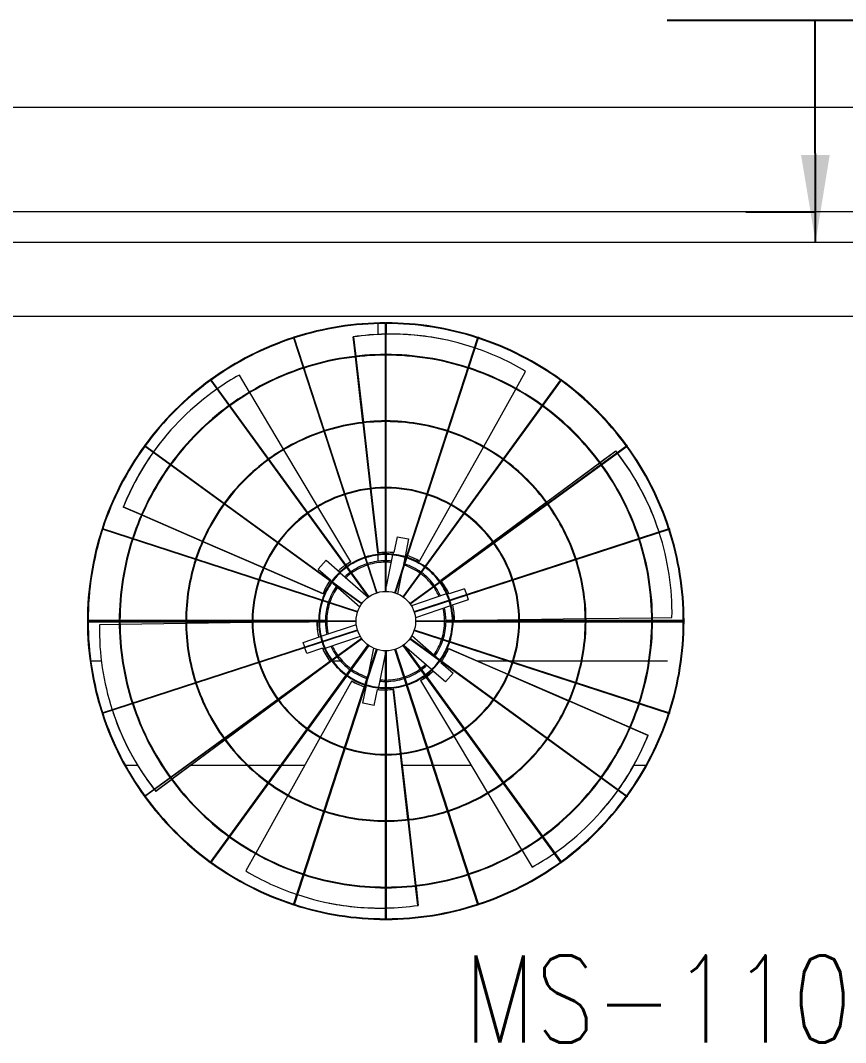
# Model space of a CAD drawing. Header units: millimetres. Extents: x -312439 to 477422, y -331570 to 212570.
# Drawn here: x 348215 to 349400, y 202992 to 204459 of the extents above; entities that cross this region are included whole.
import ezdxf

# ---------------------------------------------------------------- set-up
doc = ezdxf.new("R2010")
doc.units = ezdxf.units.MM
doc.layers.add('ARCONDTEXTO', color=4, linetype='Continuous')
doc.layers.add('TEXTO FORMATO', color=4, linetype='Continuous')
doc.layers.add("MS-110TR'S", color=3, linetype='Continuous', lineweight=5)
doc.styles.add('ROMAND', font='ROMAND.SHX')
doc.styles.add('ROMANS', font='romans.shx', dxfattribs={"height": 187.5})
doc.dimstyles.new('1-50 (MILIMETRO)', dxfattribs={"dimscale": 0, "dimtxt": 125, "dimasz": 125, "dimexe": 100, "dimexo": 100, "dimgap": 50, "dimtad": 0, "dimdec": 0, "dimzin": 0, "dimdsep": 46, "dimtxsty": 'ROMAND', "dimcen": -390, "dimclrd": 1, "dimclre": 1, "dimclrt": 3, "dimadec": 0, "dimazin": 0, "dimtfac": 1, "dimtdec": 0, "dimtix": 1, "dimtmove": 2, "dimatfit": 2, "dimfxl": 1, "dimtvp": 1, "dimtolj": 1, "dimtzin": 0, "dimarcsym": 0})

msp = doc.modelspace()

# ---------------------------------------------------------------- linework, layer by layer
at = {"color": 7, "linetype": 'Continuous', "lineweight": 0}
msp.add_line((342206.047, 204334.812, 0), (351809.752, 204334.812, 0), dxfattribs=at)
at = {"color": 1, "elevation": 0}
msp.add_lwpolyline([(349568.407, 204459.054), (349143.523, 204459.054)], dxfattribs=at)
at = {"layer": "MS-110TR'S", "color": 3, "linetype": 'Continuous', "lineweight": 0}
for p, q in [((342257.014, 204184.812, 0), (351659.752, 204184.812, 0)), ((349256.465, 204184.812, 0), (349256.465, 204183.812, 0)), ((349256.465, 204183.812, 0), (349356.465, 204183.812, 0)), ((349356.465, 204183.812, 0), (349356.465, 204184.812, 0)), ((346959.383, 204140.812, 0), (351658.752, 204140.812, 0)), ((346958.383, 204034.812, 0), (351658.752, 204034.812, 0)), ((348727.959, 204023.894, 0), (348727.959, 204008.392, 0)), ((348738.488, 204024.049, 0), (348738.488, 204008.772, 0)), ((348739.238, 203639.548, 0), (348739.238, 204024.8, 0)), ((348740.238, 203639.548, 0), (348740.238, 204024.8, 0)), ((348740.488, 204008.81, 0), (348740.488, 204024.049, 0)), ((348607.031, 204003.702, 0), (348726.081, 203637.306, 0)), ((348727.032, 203637.615, 0), (348607.982, 204004.011, 0)), ((348692.808, 204004.987, 0), (348693.402, 204004.868, 0)), ((348696, 203977.083, 0), (348692.808, 204004.987, 0)), ((348693.402, 204004.868, 0), (348696.573, 203977.148, 0)), ((348752.443, 203637.615, 0), (348871.493, 204004.011, 0)), ((348753.395, 203637.306, 0), (348872.444, 204003.702, 0)), ((348821.139, 204001.437, 0), (348820.545, 204001.556, 0)), ((348706.841, 203882.304, 0), (348696.114, 203976.089, 0)), ((348696.687, 203976.155, 0), (348707.414, 203882.37, 0)), ((348926.632, 203930.851, 0), (348940.343, 203955.404, 0)), ((348487.815, 203942.783, 0), (348714.261, 203631.107, 0)), ((348488.624, 203943.371, 0), (348715.07, 203631.695, 0)), ((348543.971, 203925.729, 0), (348529.435, 203950.093, 0)), ((348764.406, 203631.695, 0), (348990.851, 203943.371, 0)), ((348765.215, 203631.107, 0), (348991.66, 203942.783, 0)), ((348592.848, 203843.804, 0), (348544.483, 203924.87, 0)), ((348880.122, 203847.56, 0), (348926.144, 203929.978, 0)), ((348717.682, 203787.526, 0), (348706.955, 203881.311, 0)), ((348707.528, 203881.376, 0), (348718.255, 203787.591, 0)), ((348429.967, 203869.877, 0), (348429.567, 203869.422, 0)), ((348393.847, 203848.814, 0), (348705.522, 203622.369, 0)), ((348773.953, 203622.369, 0), (349085.628, 203848.814, 0)), ((348704.934, 203621.56, 0), (348393.259, 203848.005, 0)), ((348641.725, 203761.88, 0), (348593.36, 203842.946, 0)), ((348774.541, 203621.56, 0), (349086.216, 203848.005, 0)), ((348833.612, 203764.269, 0), (348879.635, 203846.687, 0)), ((349047.183, 203824.785, 0), (349069.568, 203841.365, 0)), ((349069.763, 203840.791, 0), (349047.526, 203824.322, 0)), ((349069.568, 203841.365, 0), (349069.763, 203840.791, 0)), ((348970.523, 203768.007, 0), (349046.379, 203824.19, 0)), ((349046.723, 203823.727, 0), (348970.866, 203767.544, 0)), ((348728.286, 203694.82, 0), (348717.796, 203786.532, 0)), ((348718.369, 203786.597, 0), (348728.88, 203694.701, 0)), ((348362.727, 203760.514, 0), (348363.127, 203760.969, 0)), ((348363.127, 203760.969, 0), (348388.903, 203749.775, 0)), ((348689.387, 203681.993, 0), (348642.238, 203761.021, 0)), ((348788.137, 203682.831, 0), (348833.125, 203763.396, 0)), ((348893.863, 203711.229, 0), (348969.719, 203767.412, 0)), ((348970.062, 203766.949, 0), (348894.206, 203710.766, 0)), ((348388.673, 203749.246, 0), (348362.727, 203760.514, 0)), ((348476.174, 203711.245, 0), (348389.59, 203748.848, 0)), ((348389.82, 203749.377, 0), (348476.404, 203711.774, 0)), ((348699.015, 203609.598, 0), (348332.619, 203728.647, 0)), ((348332.928, 203729.598, 0), (348699.324, 203610.549, 0)), ((348755.83, 203718.096, 0), (348751.232, 203695.141, 0)), ((348755.83, 203718.096, 0), (348772.309, 203714.795, 0)), ((348780.151, 203610.549, 0), (349146.548, 203729.598, 0)), ((348780.46, 203609.598, 0), (349146.857, 203728.647, 0)), ((349130.66, 203728.452, 0), (349130.466, 203729.026, 0)), ((348563.676, 203673.245, 0), (348477.092, 203710.847, 0)), ((348477.322, 203711.376, 0), (348563.906, 203673.774, 0)), ((348772.309, 203714.795, 0), (348767.223, 203689.404, 0)), ((348818.695, 203655.557, 0), (348893.059, 203710.634, 0)), ((348893.402, 203710.17, 0), (348821.324, 203656.786, 0)), ((348727.959, 203697.678, 0), (348727.959, 203692.679, 0)), ((348727.959, 203691.671, 0), (348727.959, 203682.699, 0)), ((348728.286, 203694.82, 0), (348728.88, 203694.701, 0)), ((348738.488, 203695.569, 0), (348738.488, 203693.392, 0)), ((348738.488, 203692.392, 0), (348738.488, 203683.465, 0)), ((348749.318, 203691.919, 0), (348740.238, 203646.589, 0)), ((348740.488, 203693.398, 0), (348740.488, 203695.621, 0)), ((348740.488, 203683.465, 0), (348740.488, 203692.398, 0)), ((348749.987, 203695.262, 0), (348749.515, 203692.904, 0)), ((348767.026, 203688.419, 0), (348763.932, 203672.971, 0)), ((348649.079, 203636.155, 0), (348564.593, 203672.846, 0)), ((348564.823, 203673.375, 0), (348649.479, 203636.61, 0)), ((348642.693, 203671.647, 0), (348653.791, 203684.268, 0)), ((348653.791, 203684.268, 0), (348673.421, 203667.006, 0)), ((348688.987, 203681.538, 0), (348689.387, 203681.993, 0)), ((348738.488, 203683.465, 0), (348739.238, 203683.465, 0)), ((348740.238, 203683.465, 0), (348740.488, 203683.465, 0)), ((348787.543, 203682.95, 0), (348788.137, 203682.831, 0)), ((348642.693, 203671.647, 0), (348660.274, 203656.187, 0)), ((348674.175, 203666.343, 0), (348714.252, 203631.101, 0)), ((348762.241, 203664.534, 0), (348756.546, 203636.1, 0)), ((348663.693, 203651.523, 0), (348702.386, 203617.499, 0)), ((348818.695, 203655.557, 0), (348818.88, 203655.01, 0)), ((348649.079, 203636.155, 0), (348649.479, 203636.61, 0)), ((348739.238, 203641.597, 0), (348738.826, 203639.541, 0)), ((348826.891, 203635.958, 0), (348776.304, 203618.861, 0)), ((348829.929, 203636.984, 0), (348827.843, 203636.279, 0)), ((348852.625, 203643.341, 0), (348830.445, 203635.846, 0)), ((348852.625, 203643.341, 0), (348855.44, 203635.012, 0)), ((348855.76, 203634.064, 0), (348858.006, 203627.419, 0)), ((348832.685, 203618.862, 0), (348782.116, 203601.772, 0)), ((348858.006, 203627.419, 0), (348833.636, 203619.184, 0)), ((348931.63, 203599.068, 0), (349026.018, 203600.421, 0)), ((349027.018, 203600.435, 0), (349121.405, 203601.787, 0)), ((349122.405, 203601.802, 0), (349150.395, 203602.203, 0)), ((348311.83, 203597.392, 0), (348697.082, 203597.392, 0)), ((348697.082, 203596.392, 0), (348311.83, 203596.392, 0)), ((348357.041, 203597.892, 0), (348312.331, 203597.892, 0)), ((348312.331, 203595.892, 0), (348357.041, 203595.892, 0)), ((348357.071, 203591.99, 0), (348328.58, 203591.582, 0)), ((348452.438, 203597.892, 0), (348358.041, 203597.892, 0)), ((348358.041, 203595.892, 0), (348452.438, 203595.892, 0)), ((348452.458, 203593.356, 0), (348358.071, 203592.004, 0)), ((348547.835, 203597.892, 0), (348453.438, 203597.892, 0)), ((348453.438, 203595.892, 0), (348547.835, 203595.892, 0)), ((348547.845, 203594.723, 0), (348453.458, 203593.371, 0)), ((348643.234, 203597.892, 0), (348548.835, 203597.892, 0)), ((348548.835, 203595.892, 0), (348629.43, 203595.892, 0)), ((348640.737, 203596.054, 0), (348548.845, 203594.737, 0)), ((348640.931, 203595.48, 0), (348640.737, 203596.054, 0)), ((348640.792, 203595.892, 0), (348643.234, 203595.892, 0)), ((348652.915, 203597.892, 0), (348644.234, 203597.892, 0)), ((348644.234, 203595.892, 0), (348652.915, 203595.892, 0)), ((348646.754, 203575.079, 0), (348697.34, 203592.175, 0)), ((348652.915, 203597.392, 0), (348652.915, 203597.892, 0)), ((348652.915, 203595.892, 0), (348652.915, 203596.392, 0)), ((348782.394, 203597.392, 0), (349167.645, 203597.392, 0)), ((349167.645, 203596.392, 0), (348782.394, 203596.392, 0)), ((348835.241, 203597.892, 0), (348826.06, 203597.892, 0)), ((348826.06, 203597.892, 0), (348826.06, 203597.392, 0)), ((348826.06, 203596.392, 0), (348826.06, 203595.892, 0)), ((348826.06, 203595.892, 0), (348835.241, 203595.892, 0)), ((348838.183, 203597.892, 0), (348836.241, 203597.892, 0)), ((348836.241, 203595.892, 0), (348930.64, 203595.892, 0)), ((348838.044, 203598.304, 0), (348838.238, 203597.73, 0)), ((348838.238, 203597.73, 0), (348930.63, 203599.054, 0)), ((348930.64, 203597.892, 0), (348849.546, 203597.892, 0)), ((349026.038, 203597.892, 0), (348931.64, 203597.892, 0)), ((348931.64, 203595.892, 0), (349026.038, 203595.892, 0)), ((349121.435, 203597.892, 0), (349027.038, 203597.892, 0)), ((349027.038, 203595.892, 0), (349121.435, 203595.892, 0)), ((349166.644, 203597.892, 0), (349122.435, 203597.892, 0)), ((349122.435, 203595.892, 0), (349166.644, 203595.892, 0)), ((348332.619, 203465.137, 0), (348699.015, 203584.186, 0)), ((348699.324, 203583.235, 0), (348332.928, 203464.186, 0)), ((348393.259, 203345.779, 0), (348704.934, 203572.224, 0)), ((348705.522, 203571.415, 0), (348393.847, 203344.97, 0)), ((348620.97, 203566.365, 0), (348645.802, 203574.757, 0)), ((348652.518, 203557.973, 0), (348703.087, 203575.063, 0)), ((348773.953, 203571.415, 0), (349085.628, 203344.97, 0)), ((348774.541, 203572.224, 0), (349086.216, 203345.779, 0)), ((348812.904, 203544.351, 0), (348776.925, 203575.99, 0)), ((348780.151, 203583.235, 0), (349146.548, 203464.186, 0)), ((348780.46, 203584.186, 0), (349146.857, 203465.137, 0)), ((348487.815, 203251.001, 0), (348714.261, 203562.677, 0)), ((348715.07, 203562.089, 0), (348488.624, 203250.413, 0)), ((348607.031, 203190.082, 0), (348726.081, 203556.478, 0)), ((348727.032, 203556.169, 0), (348607.982, 203189.773, 0)), ((348623.265, 203559.573, 0), (348620.97, 203566.365, 0)), ((348626.351, 203550.443, 0), (348623.585, 203558.626, 0)), ((348648.53, 203557.938, 0), (348626.351, 203550.443, 0)), ((348649.047, 203556.8, 0), (348651.567, 203557.652, 0)), ((348715.93, 203525.238, 0), (348722.469, 203557.885, 0)), ((348871.493, 203189.773, 0), (348752.443, 203556.169, 0)), ((348753.395, 203556.478, 0), (348872.444, 203190.082, 0)), ((348990.851, 203250.413, 0), (348764.406, 203562.089, 0)), ((348765.215, 203562.677, 0), (348991.66, 203251.001, 0)), ((348805.058, 203527.214, 0), (348766.072, 203561.496, 0)), ((348829.896, 203557.629, 0), (348829.496, 203557.174, 0)), ((348914.572, 203520.226, 0), (348829.496, 203557.174, 0)), ((348829.896, 203557.629, 0), (348914.803, 203520.755, 0)), ((348729.668, 203501.916, 0), (348739.238, 203549.691, 0)), ((348739.238, 203168.984, 0), (348739.238, 203554.236, 0)), ((348740.238, 203554.236, 0), (348740.238, 203168.984, 0)), ((348331.399, 203539.437, 0), (348316.211, 203539.437, 0)), ((348660.28, 203538.227, 0), (348586.239, 203483.389, 0)), ((348659.807, 203539.437, 0), (348659.591, 203539.437, 0)), ((348660.28, 203538.227, 0), (348660.194, 203538.482, 0)), ((348662.195, 203539.437, 0), (348661.508, 203539.437, 0)), ((348674.721, 203539.437, 0), (348663.444, 203539.437, 0)), ((348825.184, 203509.516, 0), (348805.813, 203526.55, 0)), ((348818.701, 203537.597, 0), (348836.282, 203522.137, 0)), ((348820.002, 203539.437, 0), (348819.668, 203539.437, 0)), ((348914.948, 203539.437, 0), (348871.785, 203539.437, 0)), ((348921.792, 203539.437, 0), (348918.184, 203539.437, 0)), ((349020.215, 203539.437, 0), (348922.84, 203539.437, 0)), ((349117.087, 203539.437, 0), (349021.236, 203539.437, 0)), ((349143.797, 203539.437, 0), (349118.099, 203539.437, 0)), ((348585.897, 203483.853, 0), (348631.894, 203517.921, 0)), ((348711.978, 203505.507, 0), (348714.24, 203516.8, 0)), ((348789.989, 203512.246, 0), (348789.588, 203511.791, 0)), ((348789.588, 203511.791, 0), (348836.868, 203432.544, 0)), ((348836.282, 203522.137, 0), (348825.184, 203509.516, 0)), ((349002.074, 203482.226, 0), (348915.489, 203519.828, 0)), ((348915.72, 203520.357, 0), (349002.304, 203482.754, 0)), ((348690.838, 203510.953, 0), (348645.97, 203430.602, 0)), ((348691.432, 203510.834, 0), (348690.838, 203510.953, 0)), ((348706.666, 203478.989, 0), (348711.78, 203504.522, 0)), ((348723.145, 203475.688, 0), (348727.743, 203498.643, 0)), ((348728.988, 203498.522, 0), (348729.471, 203500.931, 0)), ((348739.238, 203510.32, 0), (348738.488, 203510.32, 0)), ((348738.488, 203510.32, 0), (348738.488, 203501.392, 0)), ((348738.488, 203500.392, 0), (348738.488, 203498.163, 0)), ((348740.488, 203510.32, 0), (348740.238, 203510.32, 0)), ((348740.488, 203501.387, 0), (348740.488, 203510.32, 0)), ((348740.488, 203498.215, 0), (348740.488, 203500.387, 0)), ((348760.613, 203407.132, 0), (348750.095, 203499.083, 0)), ((348750.689, 203498.964, 0), (348750.095, 203499.083, 0)), ((348750.689, 203498.964, 0), (348761.186, 203407.196, 0)), ((348509.236, 203427.075, 0), (348585.093, 203483.258, 0)), ((348585.435, 203482.794, 0), (348509.579, 203426.611, 0)), ((349003.222, 203482.356, 0), (349089.806, 203444.754, 0)), ((348723.145, 203475.688, 0), (348706.666, 203478.989, 0)), ((349089.575, 203444.225, 0), (349002.991, 203481.827, 0)), ((348348.315, 203465.332, 0), (348348.509, 203464.758, 0)), ((349115.848, 203432.815, 0), (349090.493, 203443.827, 0)), ((349090.723, 203444.355, 0), (349116.248, 203433.27, 0)), ((348432.576, 203370.297, 0), (348508.433, 203426.48, 0)), ((348508.775, 203426.016, 0), (348432.919, 203369.833, 0)), ((348645.482, 203429.729, 0), (348599.46, 203347.311, 0)), ((348837.381, 203431.685, 0), (348885.746, 203350.619, 0)), ((349116.248, 203433.27, 0), (349115.848, 203432.815, 0)), ((348771.454, 203312.352, 0), (348760.726, 203406.138, 0)), ((348761.299, 203406.202, 0), (348772.027, 203312.417, 0)), ((348383.684, 203389.437, 0), (348366.089, 203389.437, 0)), ((348540.98, 203389.437, 0), (348459.388, 203389.437, 0)), ((348588.395, 203389.437, 0), (348542.428, 203389.437, 0)), ((348622.983, 203389.437, 0), (348589.631, 203389.437, 0)), ((348806.618, 203389.437, 0), (348763.217, 203389.437, 0)), ((348862.586, 203389.437, 0), (348807.67, 203389.437, 0)), ((349112.886, 203389.437, 0), (349095.369, 203389.437, 0)), ((348409.213, 203352.993, 0), (348431.772, 203369.702, 0)), ((348432.115, 203369.238, 0), (348409.407, 203352.419, 0)), ((348409.407, 203352.419, 0), (348409.213, 203352.993, 0)), ((348598.972, 203346.438, 0), (348552.95, 203264.02, 0)), ((348886.258, 203349.76, 0), (348934.623, 203268.695, 0)), ((349049.008, 203323.907, 0), (349049.408, 203324.362, 0)), ((348782.295, 203217.574, 0), (348771.567, 203311.359, 0)), ((348772.141, 203311.423, 0), (348782.868, 203217.638, 0)), ((348552.462, 203263.147, 0), (348538.633, 203238.38, 0)), ((348935.135, 203267.836, 0), (348949.541, 203243.691, 0)), ((348785.573, 203188.916, 0), (348782.409, 203216.58, 0)), ((348782.982, 203216.645, 0), (348786.167, 203188.797, 0)), ((348657.836, 203192.347, 0), (348658.43, 203192.228, 0)), ((348786.167, 203188.797, 0), (348785.573, 203188.916, 0)), ((348738.488, 203184.974, 0), (348738.488, 203169.735, 0)), ((348740.488, 203169.735, 0), (348740.488, 203185.013, 0))]:
    msp.add_line(p, q, dxfattribs=at)
msp.add_circle((348739.738, 203596.892, 0), 42.659, dxfattribs=at)
for centre, radius, start, end in [((348739.488, 203596.892, 0), 428.158, 90.024494, 107.917544), ((348739.738, 204024.8, 0), 0.5, 0, 180), ((348739.488, 203596.892, 0), 428.158, 72.030975, 89.908558), ((348739.488, 203596.892, 0), 427.158, 90.033533, 107.901042), ((348739.488, 203596.892, 0), 427.158, 72.035174, 89.899401), ((348739.488, 203596.892, 0), 428.158, 108.018773, 125.932197), ((348739.488, 203596.892, 0), 427.158, 108.035174, 125.905805), ((348607.507, 204003.857, 0), 0.5, 18, 198), ((348871.968, 204003.857, 0), 0.5, 342, 162), ((348739.488, 203596.892, 0), 427.158, 54.039937, 71.901042), ((348739.488, 203596.892, 0), 428.158, 54.03841, 71.905364), ((348739.738, 203596.892, 0), 382.698, 90.074858, 107.925142), ((348739.738, 203596.892, 0), 381.698, 90.075054, 107.924946), ((348739.738, 203596.892, 0), 382.698, 72.074858, 89.925142), ((348739.738, 203596.892, 0), 381.698, 72.075054, 89.924946), ((348739.738, 203596.892, 0), 382.698, 108.074858, 125.925142), ((348739.738, 203596.892, 0), 381.698, 108.075054, 125.924946), ((348739.738, 203596.892, 0), 381.698, 54.075054, 71.924946), ((348739.738, 203596.892, 0), 382.698, 54.074858, 71.925142), ((348739.488, 203596.892, 0), 428.158, 126.013622, 143.951759), ((348739.488, 203596.892, 0), 427.158, 126.039937, 143.913223), ((348488.22, 203943.077, 0), 0.5, 36, 216), ((348991.256, 203943.077, 0), 0.5, 324, 144), ((348739.488, 203596.892, 0), 427.158, 36.047356, 53.905805), ((348739.488, 203596.892, 0), 428.158, 36.046941, 53.907446), ((348739.738, 203596.892, 0), 382.698, 126.074858, 143.925142), ((348739.738, 203596.892, 0), 381.698, 126.075054, 143.924946), ((348739.738, 203596.892, 0), 381.698, 36.075054, 53.924946), ((348739.738, 203596.892, 0), 382.698, 36.074858, 53.925142), ((348739.738, 203596.892, 0), 287.302, 90.099714, 107.900286), ((348739.738, 203596.892, 0), 286.302, 90.100062, 107.899938), ((348739.738, 203596.892, 0), 287.302, 72.099714, 89.900286), ((348739.738, 203596.892, 0), 286.302, 72.100062, 89.899938), ((348739.738, 203596.892, 0), 287.302, 108.099714, 125.900286), ((348739.738, 203596.892, 0), 286.302, 108.100062, 125.899938), ((348739.738, 203596.892, 0), 286.302, 54.100062, 71.899938), ((348739.738, 203596.892, 0), 287.302, 54.099714, 71.900286), ((348393.553, 203848.41, 0), 0.5, 54, 234), ((349085.922, 203848.41, 0), 0.5, 306, 126), ((348739.488, 203596.892, 0), 428.158, 144.008871, 161.974926), ((348739.488, 203596.892, 0), 427.158, 144.047356, 161.922571), ((348739.488, 203596.892, 0), 427.158, 18.056704, 35.913223), ((348739.488, 203596.892, 0), 428.158, 18.056552, 35.913726), ((348739.738, 203596.892, 0), 382.698, 144.074858, 161.925142), ((348739.738, 203596.892, 0), 381.698, 144.075054, 161.924946), ((348739.738, 203596.892, 0), 287.302, 126.099714, 143.900286), ((348739.738, 203596.892, 0), 286.302, 126.100062, 143.899938), ((348739.738, 203596.892, 0), 286.302, 36.100062, 53.899938), ((348739.738, 203596.892, 0), 287.302, 36.099714, 53.900286), ((348739.738, 203596.892, 0), 381.698, 18.075054, 35.924946), ((348739.738, 203596.892, 0), 382.698, 18.074858, 35.925142), ((348739.738, 203596.892, 0), 191.905, 108.149282, 125.850718), ((348739.738, 203596.892, 0), 190.905, 108.150064, 125.849936), ((348739.738, 203596.892, 0), 191.905, 90.149282, 107.850718), ((348739.738, 203596.892, 0), 190.905, 90.150064, 107.849936), ((348739.738, 203596.892, 0), 191.905, 72.149282, 89.850718), ((348739.738, 203596.892, 0), 190.905, 72.150064, 89.849936), ((348739.738, 203596.892, 0), 190.905, 54.150064, 71.849936), ((348739.738, 203596.892, 0), 191.905, 54.149282, 71.850718), ((348739.738, 203596.892, 0), 287.302, 144.099714, 161.900286), ((348739.738, 203596.892, 0), 286.302, 144.100062, 161.899938), ((348739.738, 203596.892, 0), 286.302, 18.100062, 35.899938), ((348739.738, 203596.892, 0), 287.302, 18.099714, 35.900286), ((348739.738, 203596.892, 0), 191.905, 126.149282, 143.850718), ((348739.738, 203596.892, 0), 190.905, 126.150064, 143.849936), ((348739.738, 203596.892, 0), 190.905, 36.150064, 53.849936), ((348739.738, 203596.892, 0), 191.905, 36.149282, 53.850718), ((348739.488, 203596.892, 0), 428.158, 162.004374, 197.995626), ((348739.488, 203596.892, 0), 427.158, 162.056704, 179.932934), ((348332.773, 203729.123, 0), 0.5, 72, 252), ((348739.488, 203596.892, 0), 427.158, 0.067066, 17.922571), ((349146.702, 203729.123, 0), 0.5, 288, 108), ((348739.488, 203596.892, 0), 428.158, 0.06691, 17.922771), ((348739.738, 203596.892, 0), 382.698, 162.074858, 179.925142), ((348739.738, 203596.892, 0), 381.698, 162.075054, 179.924946), ((348739.738, 203596.892, 0), 191.905, 144.149282, 161.850718), ((348739.738, 203596.892, 0), 190.905, 144.150064, 161.849936), ((348739.738, 203596.892, 0), 190.905, 18.150064, 35.849936), ((348739.738, 203596.892, 0), 191.905, 18.149282, 35.850718), ((348739.738, 203596.892, 0), 381.698, 0.075054, 17.924946), ((348739.738, 203596.892, 0), 382.698, 0.074858, 17.925142), ((348739.738, 203596.892, 0), 96.508, 108.296845, 125.703155), ((348739.738, 203596.892, 0), 95.508, 108.299953, 125.700047), ((348739.738, 203596.892, 0), 96.508, 90.296845, 107.703155), ((348739.738, 203596.892, 0), 95.508, 90.299953, 107.700047), ((348739.738, 203596.892, 0), 96.508, 72.296845, 89.703155), ((348739.738, 203596.892, 0), 95.508, 72.299953, 89.700047), ((348739.738, 203596.892, 0), 95.508, 54.299953, 71.700047), ((348739.738, 203596.892, 0), 96.508, 54.296845, 71.703155), ((348739.738, 203596.892, 0), 287.302, 162.099714, 179.900286), ((348739.738, 203596.892, 0), 286.302, 162.100062, 179.899938), ((348739.738, 203596.892, 0), 96.508, 126.296845, 143.703155), ((348739.738, 203596.892, 0), 95.508, 126.299953, 143.700047), ((348739.488, 203596.892, 0), 86.578, 108.173543, 125.535257), ((348739.488, 203596.892, 0), 84.578, 108.177647, 125.524267), ((348739.488, 203596.892, 0), 86.578, 90.165445, 107.511756), ((348739.488, 203596.892, 0), 84.578, 90.169358, 107.500211), ((348739.488, 203596.892, 0), 86.578, 84.656808, 89.503658), ((348739.488, 203596.892, 0), 84.578, 84.798838, 89.491921), ((348739.488, 203596.892, 0), 84.578, 72.177647, 72.547384), ((348739.488, 203596.892, 0), 86.578, 72.173543, 72.689414), ((348739.488, 203596.892, 0), 84.578, 54.201702, 71.500211), ((348739.488, 203596.892, 0), 86.578, 54.197043, 71.511756), ((348739.738, 203596.892, 0), 95.508, 36.299953, 53.700047), ((348739.738, 203596.892, 0), 96.508, 36.296845, 53.703155), ((348739.738, 203596.892, 0), 286.302, 0.100062, 17.899938), ((348739.738, 203596.892, 0), 287.302, 0.099714, 17.900286), ((348739.488, 203596.892, 0), 86.578, 126.197043, 132.689414), ((348739.488, 203596.892, 0), 84.578, 126.201702, 132.547384), ((348739.488, 203596.892, 0), 84.578, 36.23917, 53.524267), ((348739.488, 203596.892, 0), 86.578, 36.233645, 53.535257), ((348739.738, 203596.892, 0), 191.905, 162.149282, 179.850718), ((348739.738, 203596.892, 0), 190.905, 162.150064, 179.849936), ((348739.738, 203596.892, 0), 96.508, 144.296845, 161.703155), ((348739.738, 203596.892, 0), 95.508, 144.299953, 161.700047), ((348739.488, 203596.892, 0), 86.578, 144.656808, 161.617982), ((348739.488, 203596.892, 0), 84.578, 144.798838, 161.608948), ((348739.488, 203596.892, 0), 84.578, 24.798838, 35.561735), ((348739.488, 203596.892, 0), 86.578, 24.656808, 35.57186), ((348739.738, 203596.892, 0), 95.508, 18.299953, 35.700047), ((348739.738, 203596.892, 0), 96.508, 18.296845, 35.703155), ((348739.738, 203596.892, 0), 190.905, 0.150064, 17.849936), ((348739.738, 203596.892, 0), 191.905, 0.149282, 17.850718), ((348739.738, 203596.892, 0), 96.508, 162.296845, 179.703155), ((348739.738, 203596.892, 0), 95.508, 162.299953, 179.700047), ((348739.488, 203596.892, 0), 86.578, 162.279766, 179.669108), ((348739.488, 203596.892, 0), 84.578, 162.286382, 179.661283), ((348739.488, 203596.892, 0), 84.578, 0.338717, 12.547384), ((348739.488, 203596.892, 0), 86.578, 0.330892, 12.689414), ((348739.738, 203596.892, 0), 95.508, 0.299953, 17.700047), ((348739.738, 203596.892, 0), 96.508, 0.296845, 17.703155), ((348311.83, 203596.892, 0), 0.5, 90, 270), ((348739.488, 203596.892, 0), 427.158, 180.067066, 197.943296), ((348739.738, 203596.892, 0), 382.698, 180.074858, 197.925142), ((348739.738, 203596.892, 0), 381.698, 180.075054, 197.924946), ((348739.738, 203596.892, 0), 287.302, 180.099714, 197.900286), ((348739.738, 203596.892, 0), 286.302, 180.100062, 197.899938), ((348739.738, 203596.892, 0), 191.905, 180.149282, 197.850718), ((348739.738, 203596.892, 0), 190.905, 180.150064, 197.849936), ((348739.738, 203596.892, 0), 96.508, 180.296845, 197.703155), ((348739.738, 203596.892, 0), 95.508, 180.299953, 197.700047), ((348739.488, 203596.892, 0), 86.578, 180.330892, 192.689414), ((348739.488, 203596.892, 0), 84.578, 180.338717, 192.547384), ((348739.488, 203596.892, 0), 84.578, 342.391052, 359.661283), ((348739.488, 203596.892, 0), 86.578, 342.382018, 359.669108), ((348739.738, 203596.892, 0), 95.508, 342.299953, 359.700047), ((348739.738, 203596.892, 0), 96.508, 342.296845, 359.703155), ((348739.738, 203596.892, 0), 190.905, 342.150064, 359.849936), ((348739.738, 203596.892, 0), 191.905, 342.149282, 359.850718), ((348739.738, 203596.892, 0), 286.302, 342.100062, 359.899938), ((348739.738, 203596.892, 0), 287.302, 342.099714, 359.900286), ((348739.738, 203596.892, 0), 381.698, 342.075054, 359.924946), ((348739.738, 203596.892, 0), 382.698, 342.074858, 359.925142), ((348739.488, 203596.892, 0), 427.158, 342.077429, 359.932934), ((348739.488, 203596.892, 0), 428.158, 342.077229, 359.93309), ((349167.645, 203596.892, 0), 0.5, 270, 90), ((348739.488, 203596.892, 0), 84.578, 324.798838, 341.713618), ((348739.738, 203596.892, 0), 96.508, 198.296845, 215.703155), ((348739.738, 203596.892, 0), 95.508, 198.299953, 215.700047), ((348739.488, 203596.892, 0), 86.578, 204.656808, 215.766355), ((348739.488, 203596.892, 0), 84.578, 204.798838, 215.76083), ((348739.488, 203596.892, 0), 86.578, 324.656808, 341.720234), ((348739.738, 203596.892, 0), 95.508, 324.299953, 341.700047), ((348739.738, 203596.892, 0), 96.508, 324.296845, 341.703155), ((348739.488, 203596.892, 0), 86.578, 216.42814, 233.802957), ((348739.488, 203596.892, 0), 84.578, 216.438265, 233.798298), ((348739.738, 203596.892, 0), 191.905, 198.149282, 215.850718), ((348739.738, 203596.892, 0), 190.905, 198.150064, 215.849936), ((348739.738, 203596.892, 0), 96.508, 216.296845, 233.703155), ((348739.738, 203596.892, 0), 95.508, 216.299953, 233.700047), ((348739.488, 203596.892, 0), 86.578, 234.464743, 251.826457), ((348739.488, 203596.892, 0), 84.578, 234.475733, 251.822353), ((348739.488, 203596.892, 0), 84.578, 288.499789, 305.798298), ((348739.488, 203596.892, 0), 86.578, 288.488244, 305.802957), ((348739.488, 203596.892, 0), 84.578, 306.475733, 312.547384), ((348739.488, 203596.892, 0), 86.578, 306.464743, 312.689414), ((348739.738, 203596.892, 0), 95.508, 306.299953, 323.700047), ((348739.738, 203596.892, 0), 96.508, 306.296845, 323.703155), ((348739.738, 203596.892, 0), 190.905, 324.150064, 341.849936), ((348739.738, 203596.892, 0), 191.905, 324.149282, 341.850718), ((348739.738, 203596.892, 0), 96.508, 234.296845, 251.703155), ((348739.738, 203596.892, 0), 95.508, 234.299953, 251.700047), ((348739.488, 203596.892, 0), 86.578, 252.488244, 252.689414), ((348739.488, 203596.892, 0), 84.578, 252.499789, 252.547384), ((348739.488, 203596.892, 0), 84.578, 264.798838, 269.830642), ((348739.488, 203596.892, 0), 84.578, 270.508079, 287.822353), ((348739.488, 203596.892, 0), 86.578, 270.496342, 287.826457), ((348739.738, 203596.892, 0), 95.508, 288.299953, 305.700047), ((348739.738, 203596.892, 0), 96.508, 288.296845, 305.703155), ((348739.738, 203596.892, 0), 287.302, 198.099714, 215.900286), ((348739.738, 203596.892, 0), 286.302, 198.100062, 215.899938), ((348739.738, 203596.892, 0), 96.508, 252.296845, 269.703155), ((348739.738, 203596.892, 0), 95.508, 252.299953, 269.700047), ((348739.488, 203596.892, 0), 86.578, 264.656808, 269.834555), ((348739.738, 203596.892, 0), 95.508, 270.299953, 287.700047), ((348739.738, 203596.892, 0), 96.508, 270.296845, 287.703155), ((348739.738, 203596.892, 0), 286.302, 324.100062, 341.899938), ((348739.738, 203596.892, 0), 287.302, 324.099714, 341.900286), ((348739.738, 203596.892, 0), 191.905, 216.149282, 233.850718), ((348739.738, 203596.892, 0), 190.905, 216.150064, 233.849936), ((348739.738, 203596.892, 0), 190.905, 306.150064, 323.849936), ((348739.738, 203596.892, 0), 191.905, 306.149282, 323.850718), ((348739.738, 203596.892, 0), 382.698, 198.074858, 215.925142), ((348739.738, 203596.892, 0), 381.698, 198.075054, 215.924946), ((348739.738, 203596.892, 0), 381.698, 324.075054, 341.924946), ((348739.738, 203596.892, 0), 382.698, 324.074858, 341.925142), ((348332.773, 203464.661, 0), 0.5, 108, 288), ((348739.488, 203596.892, 0), 428.158, 198.025074, 215.991129), ((348739.488, 203596.892, 0), 427.158, 198.077429, 215.952644), ((348739.488, 203596.892, 0), 427.158, 324.086777, 341.943296), ((348739.488, 203596.892, 0), 428.158, 324.086274, 341.943448), ((349146.702, 203464.661, 0), 0.5, 252, 72), ((348739.738, 203596.892, 0), 191.905, 234.149282, 251.850718), ((348739.738, 203596.892, 0), 190.905, 234.150064, 251.849936), ((348739.738, 203596.892, 0), 190.905, 288.150064, 305.849936), ((348739.738, 203596.892, 0), 191.905, 288.149282, 305.850718), ((348739.738, 203596.892, 0), 287.302, 216.099714, 233.900286), ((348739.738, 203596.892, 0), 286.302, 216.100062, 233.899938), ((348739.738, 203596.892, 0), 286.302, 306.100062, 323.899938), ((348739.738, 203596.892, 0), 287.302, 306.099714, 323.900286), ((348739.738, 203596.892, 0), 191.905, 252.149282, 269.850718), ((348739.738, 203596.892, 0), 190.905, 252.150064, 269.849936), ((348739.738, 203596.892, 0), 190.905, 270.150064, 287.849936), ((348739.738, 203596.892, 0), 191.905, 270.149282, 287.850718), ((348739.738, 203596.892, 0), 382.698, 216.074858, 233.925142), ((348739.738, 203596.892, 0), 381.698, 216.075054, 233.924946), ((348739.738, 203596.892, 0), 286.302, 234.100062, 251.899938), ((348739.738, 203596.892, 0), 286.302, 288.100062, 305.899938), ((348739.738, 203596.892, 0), 381.698, 306.075054, 323.924946), ((348739.738, 203596.892, 0), 382.698, 306.074858, 323.925142), ((348739.738, 203596.892, 0), 287.302, 234.099714, 251.900286), ((348739.738, 203596.892, 0), 287.302, 288.099714, 305.900286), ((348393.553, 203345.374, 0), 0.5, 126, 306), ((348739.488, 203596.892, 0), 428.158, 216.048241, 233.986378), ((348739.488, 203596.892, 0), 427.158, 216.086777, 233.960063), ((348739.488, 203596.892, 0), 427.158, 306.094195, 323.952644), ((348739.488, 203596.892, 0), 428.158, 306.092554, 323.953059), ((349085.922, 203345.374, 0), 0.5, 234, 54), ((348739.738, 203596.892, 0), 287.302, 252.099714, 269.900286), ((348739.738, 203596.892, 0), 286.302, 252.100062, 269.899938), ((348739.738, 203596.892, 0), 286.302, 270.100062, 287.899938), ((348739.738, 203596.892, 0), 287.302, 270.099714, 287.900286), ((348739.738, 203596.892, 0), 382.698, 234.074858, 251.925142), ((348739.738, 203596.892, 0), 381.698, 234.075054, 251.924946), ((348739.738, 203596.892, 0), 381.698, 288.075054, 305.924946), ((348739.738, 203596.892, 0), 382.698, 288.074858, 305.925142), ((348488.22, 203250.707, 0), 0.5, 144, 324), ((348739.488, 203596.892, 0), 428.158, 234.067803, 251.981227), ((348739.488, 203596.892, 0), 427.158, 234.094195, 251.964826), ((348739.488, 203596.892, 0), 427.158, 288.098958, 305.960063), ((348739.488, 203596.892, 0), 428.158, 288.094636, 305.96159), ((348991.256, 203250.707, 0), 0.5, 216, 36), ((348739.738, 203596.892, 0), 382.698, 252.074858, 269.925142), ((348739.738, 203596.892, 0), 381.698, 252.075054, 269.924946), ((348739.738, 203596.892, 0), 381.698, 270.075054, 287.924946), ((348739.738, 203596.892, 0), 382.698, 270.074858, 287.925142), ((348607.507, 203189.928, 0), 0.5, 162, 342), ((348739.488, 203596.892, 0), 428.158, 252.082456, 269.975506), ((348739.488, 203596.892, 0), 427.158, 252.098958, 269.966467), ((348739.488, 203596.892, 0), 428.158, 270.091442, 287.969025), ((348739.488, 203596.892, 0), 427.158, 270.100599, 287.964826), ((348871.968, 203189.928, 0), 0.5, 198, 18), ((348739.738, 203168.984, 0), 0.5, 180, 0)]:
    msp.add_arc(centre, radius, start, end, dxfattribs=at)
for centre, major_axis, start_param, end_param in [((348739.488, 203596.892, 0), (81.057, 404.664), 0.2078073, 0.32590727), ((348740.082, 203596.773, 0), (81.057, 404.664), 0.20931516, 0.32590727), ((348740.082, 203596.773, 0), (81.057, 404.664), 6.16322366, 6.48996283), ((348739.488, 203596.892, 0), (81.057, 404.664), 0, 0.20526967), ((348740.082, 203596.773, 0), (81.057, 404.664), 5.95727804, 6.16068281), ((348739.888, 203597.347, 0), (-309.921, 272.53), 5.95727804, 6.05118317), ((348739.888, 203597.347, 0), (-309.921, 272.53), 6.05371958, 6.38060415), ((348739.488, 203596.892, 0), (-309.921, 272.53), 0, 0.09588536), ((348739.488, 203596.892, 0), (-309.921, 272.53), 0.09842683, 0.32590727), ((348739.888, 203597.347, 0), (-309.921, 272.53), 0.09996031, 0.32590727), ((348739.488, 203596.892, 0), (390.978, 132.134), 0.3172674, 0.32590727), ((348739.682, 203596.318, 0), (390.978, 132.134), 0.31873174, 0.32590727), ((348739.682, 203596.318, 0), (390.978, 132.134), 6.27347339, 6.59938579), ((348739.488, 203596.892, 0), (390.978, 132.134), 0, 0.31473615), ((348739.682, 203596.318, 0), (390.978, 132.134), 5.95727804, 6.27093083), ((348740.082, 203596.773, 0), (19.451, 97.105), 0.21610048, 0.32590727), ((348740.082, 203596.773, 0), (19.451, 97.105), 0.08898637, 0.20552527), ((348739.488, 203596.892, 0), (19.451, 97.105), 6.16380472, 6.18740867), ((348740.082, 203596.773, 0), (19.451, 97.105), 6.17017799, 6.19385728), ((348739.488, 203596.892, 0), (19.451, 97.105), 5.95727804, 6.15321616), ((348740.082, 203596.773, 0), (19.451, 97.105), 5.95727804, 6.15958939), ((348739.888, 203597.347, 0), (-74.37, 65.397), 6.06086145, 6.19385728), ((348739.488, 203596.892, 0), (-74.37, 65.397), 6.05461193, 6.18740867), ((348739.888, 203597.347, 0), (-74.37, 65.397), 5.95727804, 6.0502913), ((348739.488, 203596.892, 0), (-74.37, 65.397), 5.95727804, 6.04404185), ((348739.888, 203597.347, 0), (-74.37, 65.397), 0.10765943, 0.32590727), ((348739.888, 203597.347, 0), (-74.37, 65.397), 0.08898637, 0.09706817), ((348739.682, 203596.318, 0), (93.82, 31.707), 0.08898637, 0.31565174), ((348739.488, 203596.892, 0), (93.82, 31.707), 5.95727804, 6.18740867), ((348739.682, 203596.318, 0), (93.82, 31.707), 5.95727804, 6.19385728), ((348739.294, 203597.466, 0), (-390.978, -132.134), 5.95727804, 6.27132368), ((348739.294, 203597.466, 0), (-93.82, -31.707), 5.95727804, 6.19385728), ((348739.488, 203596.892, 0), (-93.82, -31.707), 5.95727804, 6.18740867), ((348739.294, 203597.466, 0), (-93.82, -31.707), 0.08898637, 0.31875187), ((348739.087, 203596.437, 0), (74.37, -65.397), 0.11077229, 0.32590727), ((348739.087, 203596.437, 0), (74.37, -65.397), 0.08898637, 0.10018082), ((348739.087, 203596.437, 0), (74.37, -65.397), 5.95727804, 6.05456696), ((348739.488, 203596.892, 0), (74.37, -65.397), 5.95727804, 6.04831757), ((348739.488, 203596.892, 0), (74.37, -65.397), 6.05888766, 6.18740867), ((348739.087, 203596.437, 0), (74.37, -65.397), 6.0651374, 6.19385728), ((348738.893, 203597.011, 0), (-19.451, -97.105), 5.95727804, 6.16462452), ((348739.488, 203596.892, 0), (-19.451, -97.105), 5.95727804, 6.15825136), ((348738.893, 203597.011, 0), (-19.451, -97.105), 6.17521346, 6.19385728), ((348739.488, 203596.892, 0), (-19.451, -97.105), 6.16883991, 6.18740867), ((348738.893, 203597.011, 0), (-19.451, -97.105), 0.08898637, 0.21081282), ((348738.893, 203597.011, 0), (-19.451, -97.105), 0.22138839, 0.32590727), ((348739.294, 203597.466, 0), (-390.978, -132.134), 6.27386624, 6.60012971), ((348739.488, 203596.892, 0), (-390.978, -132.134), 0, 0.31548007), ((348739.087, 203596.437, 0), (309.921, -272.53), 0.10070723, 0.32590727), ((348739.488, 203596.892, 0), (309.921, -272.53), 0.09917375, 0.32590727), ((348739.488, 203596.892, 0), (-390.978, -132.134), 0.31801132, 0.32590727), ((348739.294, 203597.466, 0), (-390.978, -132.134), 0.31947566, 0.32590727), ((348739.087, 203596.437, 0), (309.921, -272.53), 6.05474559, 6.38135106), ((348739.488, 203596.892, 0), (309.921, -272.53), 0, 0.09663228), ((348739.087, 203596.437, 0), (309.921, -272.53), 5.95727804, 6.05220917), ((348738.893, 203597.011, 0), (-81.057, -404.664), 5.95727804, 6.16189106), ((348738.893, 203597.011, 0), (-81.057, -404.664), 6.16443191, 6.49123165), ((348739.488, 203596.892, 0), (-81.057, -404.664), 0, 0.20653849), ((348738.893, 203597.011, 0), (-81.057, -404.664), 0.21058398, 0.32590727), ((348739.488, 203596.892, 0), (-81.057, -404.664), 0.20907612, 0.32590727)]:
    msp.add_ellipse(centre, major_axis=major_axis, ratio=0.95299045, start_param=start_param, end_param=end_param, dxfattribs=at)

# ---------------------------------------------------------------- texts
at = {"layer": 'ARCONDTEXTO', "color": 2, "linetype": 'Continuous', "lineweight": -3, "style": 'ROMANS', "width": 0.8}
msp.add_text("MS-110TR'S", height=125, dxfattribs=at).set_placement((348851.681, 202991.988, 0))

# ---------------------------------------------------------------- leaders
at = {"layer": 'TEXTO FORMATO'}
msp.add_leader([(349356.465, 204140.812, 0), (349355.965, 204395.731, 0), (349355.965, 204459.054, 0)], dimstyle='1-50 (MILIMETRO)', override={"dimscale": 1}, dxfattribs=at)

doc.saveas('drawing.dxf')
